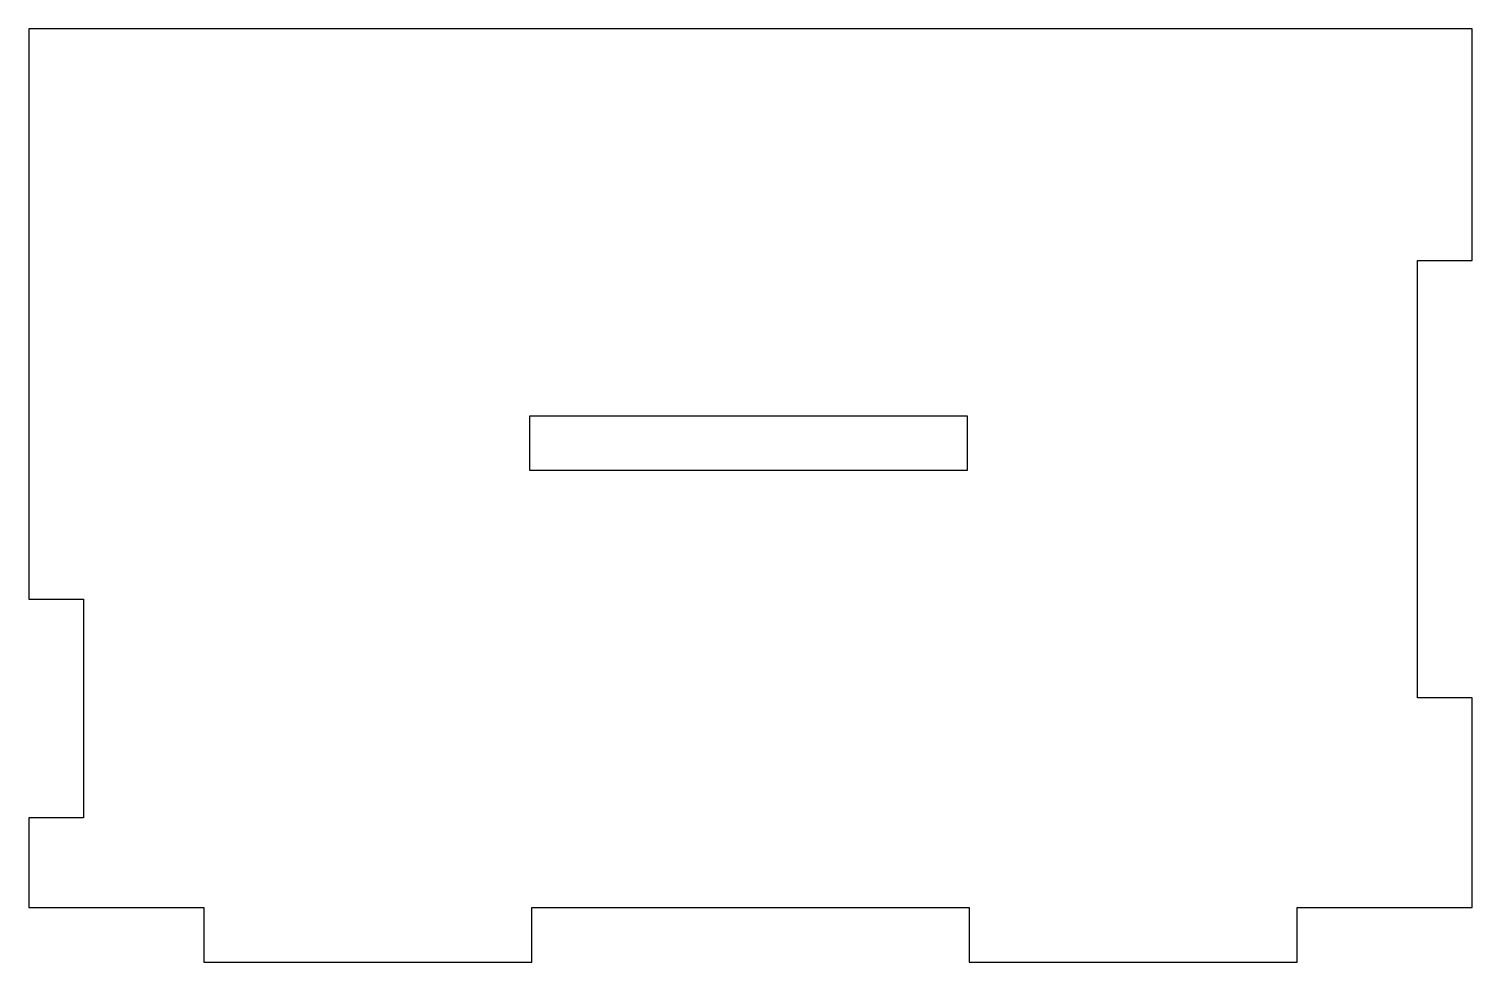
# Model space of a CAD drawing. Header units: millimetres. Extents: x -33 to 33, y -8.3 to 34.4.
import ezdxf

# ---------------------------------------------------------------- set-up
doc = ezdxf.new("R2010")
doc.units = ezdxf.units.MM
doc.layers.get('0').update_dxf_attribs({"linetype": 'CONTINUOUS'})

msp = doc.modelspace()

# ---------------------------------------------------------------- linework, layer by layer
for points in [[(33.002, 3.785), (30.502, 3.785), (30.502, 23.785), (33.002, 23.785), (33.002, 34.385), (-32.998, 34.385), (-32.998, 8.285), (-30.498, 8.285), (-30.498, -1.715), (-32.998, -1.715), (-32.998, -5.815), (-24.998, -5.815), (-24.998, -8.315), (-9.998, -8.315), (-9.998, -5.815), (10.002, -5.815), (10.002, -8.315), (25.002, -8.315), (25.002, -5.815), (33.002, -5.815)], [(-10.096, 16.685), (9.904, 16.685), (9.904, 14.185), (-10.096, 14.185)]]:
    msp.add_lwpolyline(points, close=True)

doc.saveas('drawing.dxf')
